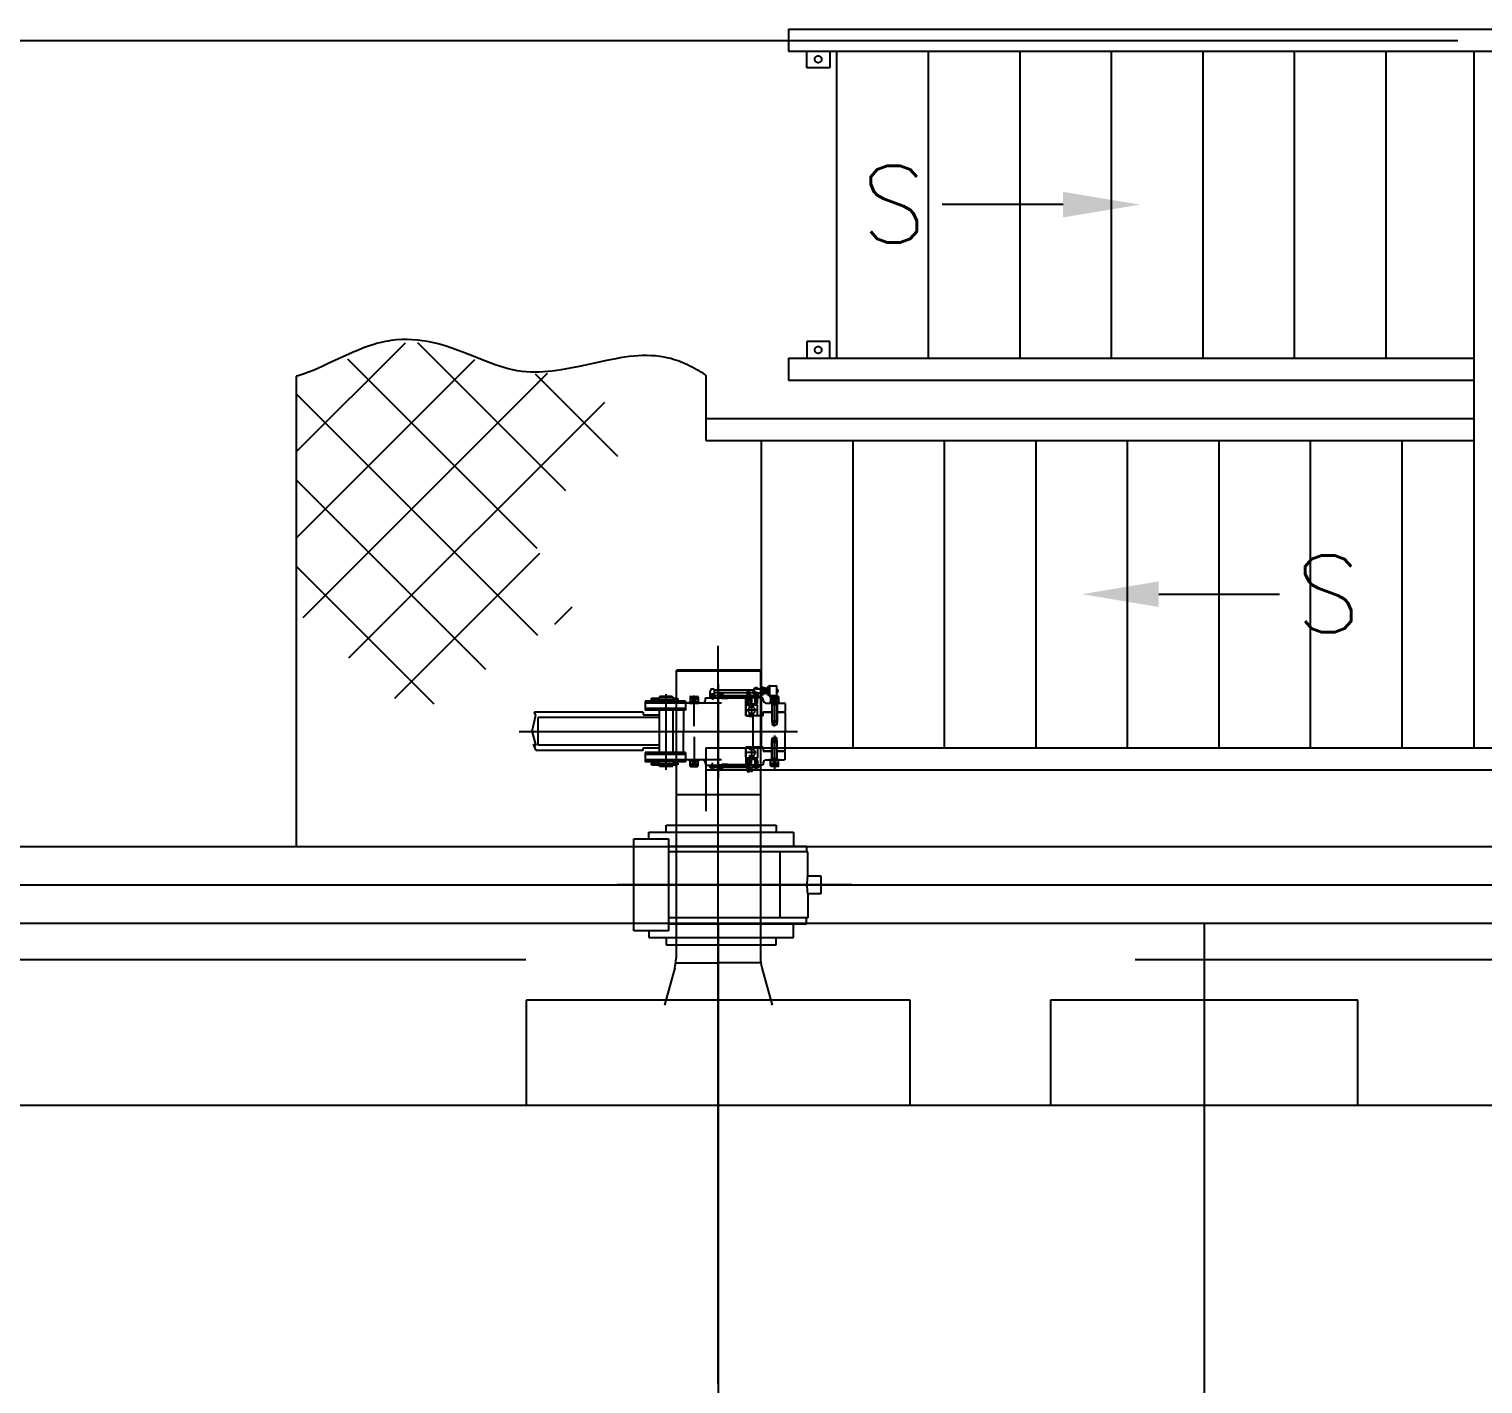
# Model space of a CAD drawing. Header units: millimetres. Extents: x 0 to 42050, y 0 to 29700.
# Drawn here: x 31424.4 to 31803.1, y 21675 to 22027.9 of the extents above; entities that cross this region are included whole.
import ezdxf

# ---------------------------------------------------------------- set-up
doc = ezdxf.new("R2010")
doc.units = ezdxf.units.MM
doc.header["$LTSCALE"] = 50
for name, pattern in [('CENTER2', [28.575, 19.05, -3.175, 3.175, -3.175]), ('HIDDEN2', [4.7625, 3.175, -1.5875]), ('PHANTOM2', [31.75, 15.875, -3.175, 3.175, -3.175, 3.175, -3.175])]:
    doc.linetypes.add(name, pattern=pattern)
for name, color, linetype in [('COTA', 7, 'Continuous'), ('EXISTENTE', 8, 'PHANTOM2'), ('SOLDAS', 8, 'Continuous'), ('TC1', 8, 'CENTER2'), ('TDM', 2, 'Continuous'), ('TR', 7, 'Continuous')]:
    doc.layers.add(name, color=color, linetype=linetype)
doc.layers.add('HIDDEN', color=8, linetype='HIDDEN2', transparency=0.4)
doc.styles.add('ROMANS', font='romans.shx')

# ---------------------------------------------------------------- blocks, each defined once
blk = doc.blocks.new('CX')
at = {"layer": 'SOLDAS'}
for p, q in [((842, 4929.2), (842, 4964.2)), ((842, 4964.2), (887, 4964.2)), ((887, 4964.2), (887, 4929.2)), ((763.5, 4566.2), (763.5, 4926.2)), ((763.5, 4926.2), (778.5, 4926.2)), ((842, 4929.2), (778.5, 4929.2)), ((778.5, 4929.2), (778.5, 4566.2)), ((887, 4929.2), (950.5, 4929.2)), ((950.5, 4929.2), (950.5, 4566.2)), ((965.5, 4926.2), (950.5, 4926.2)), ((965.5, 4566.2), (965.5, 4926.2)), ((727.5, 4515.2), (727.5, 4892.2)), ((727.5, 4892.2), (763.5, 4892.2)), ((1001.5, 4892.2), (965.5, 4892.2)), ((1001.5, 4515.2), (1001.5, 4892.2)), ((708.5, 4560.2), (708.5, 4847.2)), ((708.5, 4847.2), (727.5, 4847.2)), ((778.5, 4857.2), (950.5, 4857.2)), ((1020.5, 4847.2), (1001.5, 4847.2)), ((1020.5, 4560.2), (1020.5, 4847.2)), ((727.5, 4560.2), (708.5, 4560.2)), ((984.5, 4566.2), (744.5, 4566.2)), ((744.5, 4566.2), (744.5, 4476.2)), ((984.5, 4476.2), (984.5, 4566.2)), ((1001.5, 4560.2), (1020.5, 4560.2)), ((744.5, 4515.2), (727.5, 4515.2)), ((984.5, 4515.2), (1001.5, 4515.2)), ((744.5, 4476.2), (984.5, 4476.2))]:
    blk.add_line(p, q, dxfattribs=at)
blk.add_arc((864.5, 5115.8), 188, 263.1263, 276.8737, dxfattribs=at)
blk = doc.blocks.new('A$C8ff1fb60')
at = {"layer": 'HIDDEN'}
h = blk.add_hatch(dxfattribs=at)
h.set_pattern_fill('ANSI37', color=256, scale=5, style=0)
h.set_pattern_definition([(45, (-27307.855, -30642.82), (-11.22532, 11.22532), []), (135, (-27307.855, -30642.82), (-11.22532, -11.22532), [])])
h.paths.add_polyline_path([(-5255.23, 1924.78), (-5224.26, 1897.51), (-5182.66, 1924.86), (-5196.88, 1948.53), (-5167.39, 1967.99), (-5181.05, 1988.72), (-5191.67, 1986.48), (-5201.1, 1987.68), (-5213.96, 1992.31), (-5224.87, 1995.16), (-5235.43, 1993.12), (-5255.2, 1984.98)])
at = {"layer": 'SOLDAS'}
for points in [[(-5133.62, 1898.58), (-5131.34, 1898.58), (-5131.34, 1898.62), (-5133.62, 1898.62)], [(-5128.02, 1898.62), (-5129.94, 1898.62), (-5129.94, 1898.58), (-5128.02, 1898.58)], [(-5133.62, 1888.45), (-5131.34, 1888.45), (-5131.34, 1888.42), (-5133.62, 1888.42)], [(-5128.02, 1888.42), (-5129.94, 1888.42), (-5129.94, 1888.45), (-5128.02, 1888.45)]]:
    blk.add_hatch(color=256, dxfattribs=at).paths.add_polyline_path(points)
blk.add_line((-5545.15, 1853.54), (-4782.03, 1853.54))
at = {"layer": 'EXISTENTE'}
for p, q in [((-5126.98, 2076.5), (-4868.49, 2076.5)), ((-5126.98, 2076.5), (-5126.98, 2070.76)), ((-5746.46, 2073.54), (-4596.42, 2073.54)), ((-5126.98, 2070.76), (-4874.23, 2070.76)), ((-5114.47, 2070.76), (-5114.47, 1990.76)), ((-5090.64, 2070.76), (-5090.64, 1990.76)), ((-5066.8, 2070.76), (-5066.8, 1990.76)), ((-5042.97, 2070.76), (-5042.97, 1990.76)), ((-5019.13, 2070.76), (-5019.13, 1990.76)), ((-4995.3, 2070.76), (-4995.3, 1990.76)), ((-4971.46, 2070.76), (-4971.46, 1990.76)), ((-4948.49, 2070.76), (-4948.49, 1889.28)), ((-5055.48, 2030.76), (-5086.96, 2030.76)), ((-5126.98, 1990.76), (-4948.49, 1990.76)), ((-5126.98, 1990.76), (-5126.98, 1985.02)), ((-5255.23, 1986.03), (-5255.23, 1863.54)), ((-5148.53, 1986.37), (-5148.53, 1969.28)), ((-5126.98, 1985.02), (-4948.49, 1985.02)), ((-5148.53, 1975.02), (-4948.49, 1975.02)), ((-5148.53, 1969.28), (-4948.49, 1969.28)), ((-5134.04, 1889.28), (-5134.04, 1969.28)), ((-5110.2, 1889.28), (-5110.2, 1969.28)), ((-5086.37, 1889.28), (-5086.37, 1969.28)), ((-5062.53, 1889.28), (-5062.53, 1969.28)), ((-5038.7, 1889.28), (-5038.7, 1969.28)), ((-5014.86, 1889.28), (-5014.86, 1969.28)), ((-4991.03, 1889.28), (-4991.03, 1969.28)), ((-4967.19, 1889.28), (-4967.19, 1969.28)), ((-5030.6, 1929.28), (-4999.12, 1929.28)), ((-5156.3, 1909.31), (-5156.1, 1909.51)), ((-5156.3, 1909.31), (-5156.3, 1834.54)), ((-5156.3, 1909.31), (-5134.3, 1909.31)), ((-5134.5, 1909.51), (-5156.1, 1909.51)), ((-5134.3, 1909.31), (-5134.5, 1909.51)), ((-5134.3, 1909.31), (-5134.3, 1834.54)), ((-5148.53, 1889.28), (-4874.23, 1889.28)), ((-5148.53, 1889.28), (-5148.53, 1872.78)), ((-5148.53, 1883.54), (-4868.49, 1883.54)), ((-5134.3, 1877.01), (-5156.3, 1877.01)), ((-5545.15, 1863.54), (-4782.03, 1863.54)), ((-5545.15, 1843.54), (-4782.03, 1843.54)), ((1154.54, 1834.04), (-8528.49, 1834.04)), ((-5156.39, 1833.2), (-5145.3, 1833.2)), ((-5134.21, 1833.2), (-5145.3, 1833.2)), ((-5156.65, 1831.9), (-5159.3, 1822.2)), ((-5133.95, 1831.9), (-5131.3, 1822.2))]:
    blk.add_line(p, q, dxfattribs=at)
for points in [[(-5122.28, 2070.76), (-5116.28, 2070.76), (-5116.28, 2066.41), (-5122.28, 2066.41)], [(-5122.28, 1990.76), (-5116.28, 1990.76), (-5116.28, 1995.1), (-5122.28, 1995.1)]]:
    blk.add_lwpolyline(points, close=True, dxfattribs=at)
for points in [[(-5095.3, 1796.04), (-5095.3, 1823.54), (-5195.3, 1823.54), (-5195.3, 1796.04)], [(-4978.76, 1796.04), (-4978.76, 1823.54), (-5058.76, 1823.54), (-5058.76, 1796.04)]]:
    blk.add_lwpolyline(points, dxfattribs=at)
for centre in [(-5119.28, 2068.62), (-5119.28, 1992.9)]:
    blk.add_circle(centre, 0.9, dxfattribs=at)
for centre, start, end in [((-5166.3, 1834.54), 344.7449, 0), ((-5124.3, 1834.54), 180, 195.2551)]:
    blk.add_arc(centre, 10, start, end, dxfattribs=at)
for points in [[(-5055.48, 2034.09), (-5055.48, 2027.42), (-5035.48, 2030.76)], [(-5030.6, 1932.61), (-5030.6, 1925.94), (-5050.6, 1929.28)]]:
    blk.add_solid(points, dxfattribs=at)
at = {"layer": 'SOLDAS'}
for p, q in [((-5135.42, 1904.66), (-5134.63, 1904.66)), ((-5134.63, 1904.66), (-5134.25, 1904.66)), ((-5134.25, 1903.4), (-5134.25, 1904.81)), ((-5134.25, 1904.66), (-5134.25, 1903.55)), ((-5134.16, 1905.05), (-5133.56, 1905.05)), ((-5133.47, 1903.43), (-5133.47, 1904.81)), ((-5133.45, 1904.76), (-5133.47, 1904.48)), ((-5133.38, 1904.76), (-5133.46, 1903.45)), ((-5133.45, 1904.73), (-5133.38, 1904.73)), ((-5133.33, 1904.76), (-5133.41, 1903.45)), ((-5133.36, 1904.78), (-5133.36, 1904.78)), ((-5133.26, 1904.76), (-5133.34, 1903.45)), ((-5133.34, 1904.73), (-5133.26, 1904.73)), ((-5133.22, 1904.76), (-5133.29, 1903.45)), ((-5133.24, 1904.78), (-5133.24, 1904.78)), ((-5133.14, 1904.76), (-5133.22, 1903.45)), ((-5133.22, 1904.73), (-5133.14, 1904.73)), ((-5133.1, 1904.76), (-5133.17, 1903.45)), ((-5133.12, 1904.78), (-5133.12, 1904.78)), ((-5133.1, 1904.73), (-5132.68, 1904.73)), ((-5132.68, 1903.25), (-5132.68, 1904.95)), ((-5132.68, 1904.95), (-5132.37, 1904.95)), ((-5132.37, 1903), (-5132.37, 1905.2)), ((-5132.37, 1905.2), (-5132.05, 1905.2)), ((-5132.05, 1902.69), (-5132.05, 1905.52)), ((-5132.05, 1905.52), (-5131.9, 1905.52)), ((-5131.9, 1902.69), (-5131.9, 1905.52)), ((-5131.83, 1905.36), (-5130.17, 1905.36)), ((-5130.01, 1903), (-5130.01, 1905.2)), ((-5153.83, 1901.42), (-5164.36, 1901.42)), ((-5164.36, 1901.42), (-5164.36, 1900.92)), ((-5144.49, 1900.92), (-5164.36, 1900.92)), ((-5164.36, 1900.92), (-5164.36, 1899.02)), ((-5162.67, 1902.21), (-5160.66, 1902.21)), ((-5162.67, 1902.21), (-5162.67, 1901.62)), ((-5162.67, 1901.62), (-5160.66, 1901.62)), ((-5160.51, 1902.62), (-5160.66, 1902.47)), ((-5157.17, 1902.47), (-5160.66, 1902.47)), ((-5160.66, 1902.47), (-5160.66, 1901.42)), ((-5157.32, 1902.62), (-5160.51, 1902.62)), ((-5157.32, 1902.62), (-5157.17, 1902.47)), ((-5157.17, 1902.47), (-5157.17, 1901.42)), ((-5157.17, 1902.21), (-5156.21, 1902.21)), ((-5157.17, 1901.62), (-5156.21, 1901.62)), ((-5157.03, 1902.21), (-5157.03, 1901.62)), ((-5152.98, 1900.92), (-5154.37, 1900.92)), ((-5153.83, 1901.42), (-5153.83, 1899.02)), ((-5152.81, 1900.92), (-5152.81, 1901.22)), ((-5152.81, 1901.22), (-5151.49, 1901.22)), ((-5152.81, 1900.92), (-5151.66, 1900.92)), ((-5152.65, 1902.48), (-5152.65, 1901.22)), ((-5152.51, 1902.62), (-5150.69, 1902.62)), ((-5152.3, 1902.62), (-5152.3, 1901.92)), ((-5152.3, 1901.92), (-5151.6, 1901.52)), ((-5151.95, 1902.62), (-5151.95, 1901.92)), ((-5151.66, 1900.92), (-5151.49, 1901.22)), ((-5150.91, 1901.92), (-5151.6, 1901.52)), ((-5151.54, 1900.92), (-5151.37, 1901.22)), ((-5151.54, 1900.92), (-5150.4, 1900.92)), ((-5151.37, 1901.22), (-5150.4, 1901.22)), ((-5151.26, 1902.62), (-5151.26, 1901.92)), ((-5150.91, 1902.62), (-5150.91, 1901.92)), ((-5150.55, 1902.48), (-5150.55, 1901.22)), ((-5150.4, 1901.22), (-5150.4, 1900.92)), ((-5148.62, 1902.27), (-5144.49, 1902.27)), ((-5148.62, 1901.72), (-5148.62, 1902.27)), ((-5147.46, 1902.89), (-5147.38, 1902.94)), ((-5147.46, 1902.89), (-5147.46, 1902.47)), ((-5146.18, 1902.47), (-5147.46, 1902.47)), ((-5147.39, 1903.08), (-5147.39, 1903.21)), ((-5147.38, 1903.25), (-5147.38, 1904.01)), ((-5147.28, 1903.25), (-5147.38, 1903.25)), ((-5147.38, 1902.94), (-5146.27, 1902.94)), ((-5147.33, 1902.34), (-5146.32, 1902.34)), ((-5147.33, 1902.34), (-5147.33, 1902.27)), ((-5147.28, 1903.25), (-5147.17, 1903.25)), ((-5146.37, 1903.04), (-5147.28, 1903.04)), ((-5147.28, 1902.34), (-5147.28, 1902.47)), ((-5147.19, 1902.94), (-5147.19, 1903.04)), ((-5146.27, 1903.25), (-5147.17, 1903.25)), ((-5147.17, 1903.21), (-5147.17, 1903.08)), ((-5147.14, 1902.94), (-5147.14, 1903.04)), ((-5147.14, 1902.89), (-5147.14, 1902.47)), ((-5146.51, 1902.94), (-5146.51, 1903.04)), ((-5146.5, 1902.89), (-5146.5, 1902.47)), ((-5146.48, 1903.21), (-5146.48, 1903.08)), ((-5146.46, 1902.94), (-5146.46, 1903.04)), ((-5146.41, 1904.39), (-5136.16, 1904.39)), ((-5146.37, 1903.25), (-5146.27, 1903.25)), ((-5146.37, 1902.34), (-5146.37, 1902.47)), ((-5146.32, 1902.34), (-5146.32, 1902.27)), ((-5146.27, 1903.25), (-5146.27, 1904.01)), ((-5146.27, 1903.65), (-5137.77, 1903.65)), ((-5146.18, 1902.89), (-5146.27, 1902.94)), ((-5146.26, 1903.08), (-5146.26, 1903.21)), ((-5146.18, 1902.89), (-5146.18, 1902.47)), ((-5146.12, 1902.87), (-5137.74, 1902.87)), ((-5146.12, 1902.27), (-5146.12, 1902.87)), ((-5145.4, 1903.31), (-5145.4, 1902.96)), ((-5144.43, 1902.96), (-5145.4, 1902.96)), ((-5145.4, 1902.96), (-5145.29, 1902.96)), ((-5145.31, 1903.36), (-5144.32, 1903.36)), ((-5145.29, 1902.96), (-5144.32, 1902.96)), ((-5145.26, 1902.96), (-5145.23, 1902.91)), ((-5145.23, 1902.9), (-5144.38, 1902.9)), ((-5145.17, 1903.31), (-5145.17, 1902.96)), ((-5145.05, 1903.51), (-5145.05, 1903.36)), ((-5145.05, 1903.51), (-5144.55, 1903.51)), ((-5144.55, 1903.51), (-5144.55, 1903.36)), ((-5138.92, 1902.77), (-5144.49, 1902.77)), ((-5138.92, 1902.37), (-5144.49, 1902.37)), ((-5138.72, 1902.27), (-5144.49, 1902.27)), ((-5138.17, 1902.22), (-5144.49, 1902.22)), ((-5142.84, 1902.12), (-5144.49, 1902.12)), ((-5144.43, 1903.31), (-5144.43, 1902.96)), ((-5144.35, 1902.96), (-5144.37, 1902.91)), ((-5144.2, 1902.96), (-5144.35, 1902.96)), ((-5144.32, 1902.96), (-5144.2, 1902.96)), ((-5144.2, 1903.31), (-5144.2, 1902.96)), ((-5142.74, 1902.22), (-5142.84, 1902.12)), ((-5138.92, 1902.77), (-5138.82, 1902.87)), ((-5138.92, 1902.37), (-5138.92, 1902.77)), ((-5138.82, 1902.27), (-5138.92, 1902.37)), ((-5138.72, 1902.22), (-5138.72, 1902.67)), ((-5138.72, 1902.67), (-5138.22, 1902.67)), ((-5138.22, 1902.67), (-5138.22, 1902.22)), ((-5137.12, 1902.27), (-5138.22, 1902.27)), ((-5138.17, 1902.22), (-5138.12, 1902.17)), ((-5138.12, 1897.62), (-5138.12, 1902.17)), ((-5137.67, 1902.02), (-5138.12, 1902.02)), ((-5137.75, 1901.64), (-5138.12, 1901.27)), ((-5138.12, 1901.27), (-5137.94, 1900.97)), ((-5137.94, 1900.97), (-5138.12, 1900.97)), ((-5137.92, 1900.97), (-5137.95, 1901)), ((-5137.94, 1900.97), (-5137.67, 1900.97)), ((-5137.85, 1903.19), (-5137.85, 1902.96)), ((-5137.67, 1903.89), (-5137.76, 1903.73)), ((-5137.12, 1903.73), (-5137.76, 1903.73)), ((-5137.75, 1903.22), (-5137.14, 1903.22)), ((-5137.75, 1902.92), (-5137.74, 1902.92)), ((-5137.67, 1902.02), (-5137.75, 1901.64)), ((-5137.74, 1902.92), (-5137.74, 1902.27)), ((-5137.74, 1902.92), (-5137.74, 1902.43)), ((-5137.68, 1902.86), (-5137.74, 1902.92)), ((-5137.74, 1902.92), (-5137.14, 1902.92)), ((-5137.68, 1902.37), (-5137.74, 1902.43)), ((-5137.74, 1902.43), (-5137.14, 1902.43)), ((-5137.18, 1903.48), (-5137.71, 1903.48)), ((-5137.68, 1902.86), (-5137.68, 1902.37)), ((-5137.68, 1902.86), (-5137.2, 1902.86)), ((-5137.68, 1902.37), (-5137.59, 1902.37)), ((-5137.68, 1902.37), (-5137.68, 1902.27)), ((-5137.21, 1903.89), (-5137.67, 1903.89)), ((-5137.67, 1902.02), (-5136.72, 1902.02)), ((-5137.57, 1901.64), (-5137.67, 1901.42)), ((-5137.67, 1901.12), (-5137.67, 1900.97)), ((-5137.65, 1903.19), (-5137.65, 1902.96)), ((-5137.59, 1902.37), (-5137.59, 1902.3)), ((-5137.29, 1902.37), (-5137.59, 1902.37)), ((-5137.29, 1902.32), (-5137.59, 1902.32)), ((-5137.29, 1902.3), (-5137.59, 1902.3)), ((-5137.1, 1901.64), (-5137.57, 1901.64)), ((-5137.44, 1902.3), (-5137.44, 1902.32)), ((-5137.36, 1902.92), (-5137.14, 1902.92)), ((-5137.29, 1902.37), (-5137.2, 1902.37)), ((-5137.29, 1902.37), (-5137.29, 1902.3)), ((-5137.24, 1903.19), (-5137.24, 1902.96)), ((-5137.21, 1903.89), (-5137.12, 1903.73)), ((-5137.2, 1902.86), (-5137.14, 1902.92)), ((-5137.2, 1902.86), (-5137.2, 1902.37)), ((-5137.14, 1902.43), (-5137.2, 1902.37)), ((-5137.2, 1902.37), (-5137.2, 1902.27)), ((-5137.14, 1902.92), (-5137.14, 1902.27)), ((-5137.14, 1902.92), (-5137.14, 1902.43)), ((-5137.14, 1902.92), (-5137.14, 1902.92)), ((-5137.14, 1902.87), (-5136.12, 1902.87)), ((-5137.12, 1903.65), (-5136.21, 1903.65)), ((-5133.77, 1902.27), (-5137.12, 1902.27)), ((-5137.04, 1903.19), (-5137.04, 1902.96)), ((-5137, 1901.54), (-5137, 1900.82)), ((-5136.62, 1902.27), (-5136.62, 1900.82)), ((-5136.62, 1901.92), (-5136.62, 1900.92)), ((-5136.62, 1901.92), (-5136.62, 1900.92)), ((-5136.62, 1901.92), (-5136.62, 1900.92)), ((-5136.21, 1904.1), (-5136.21, 1903.31)), ((-5136.21, 1903.31), (-5134.63, 1903.31)), ((-5136.12, 1902.27), (-5136.12, 1902.87)), ((-5136.06, 1902.89), (-5135.98, 1902.94)), ((-5136.06, 1902.89), (-5136.06, 1902.47)), ((-5136.06, 1902.47), (-5134.78, 1902.47)), ((-5135.99, 1903.08), (-5135.99, 1903.21)), ((-5135.98, 1903.25), (-5135.98, 1903.31)), ((-5135.88, 1903.25), (-5135.98, 1903.25)), ((-5134.87, 1902.94), (-5135.98, 1902.94)), ((-5134.92, 1902.34), (-5135.93, 1902.34)), ((-5135.93, 1902.34), (-5135.93, 1902.27)), ((-5135.77, 1903.25), (-5135.88, 1903.25)), ((-5135.88, 1903.04), (-5134.97, 1903.04)), ((-5135.88, 1902.34), (-5135.88, 1902.47)), ((-5135.79, 1902.94), (-5135.79, 1903.04)), ((-5135.77, 1903.25), (-5135.08, 1903.25)), ((-5135.77, 1903.21), (-5135.77, 1903.08)), ((-5135.74, 1902.94), (-5135.74, 1903.04)), ((-5135.74, 1902.89), (-5135.74, 1902.47)), ((-5135.72, 1901.05), (-5135.72, 1902.27)), ((-5135.12, 1901.05), (-5135.72, 1901.05)), ((-5135.66, 1902.27), (-5135.66, 1900.82)), ((-5135.42, 1903.55), (-5134.25, 1903.55)), ((-5135.18, 1902.27), (-5135.18, 1900.82)), ((-5135.12, 1901.05), (-5135.12, 1902.27)), ((-5135.11, 1902.94), (-5135.11, 1903.04)), ((-5135.1, 1902.89), (-5135.1, 1902.47)), ((-5134.97, 1903.25), (-5135.08, 1903.25)), ((-5135.08, 1903.21), (-5135.08, 1903.08)), ((-5135.06, 1902.94), (-5135.06, 1903.04)), ((-5134.97, 1903.25), (-5134.87, 1903.25)), ((-5134.97, 1902.34), (-5134.97, 1902.47)), ((-5134.92, 1902.34), (-5134.92, 1902.27)), ((-5134.87, 1903.25), (-5134.87, 1903.31)), ((-5134.78, 1902.89), (-5134.87, 1902.94)), ((-5134.86, 1903.08), (-5134.86, 1903.21)), ((-5134.78, 1902.89), (-5134.78, 1902.47)), ((-5134.63, 1903.55), (-5134.63, 1903.31)), ((-5134.16, 1904.57), (-5133.56, 1904.57)), ((-5134.16, 1903.63), (-5133.56, 1903.63)), ((-5134.16, 1903.16), (-5133.56, 1903.16)), ((-5133.62, 1902.12), (-5133.77, 1902.27)), ((-5133.62, 1901.72), (-5133.62, 1902.12)), ((-5133.47, 1903.47), (-5133.45, 1903.47)), ((-5133.43, 1903.43), (-5133.43, 1903.43)), ((-5133.41, 1903.47), (-5133.34, 1903.47)), ((-5133.31, 1903.43), (-5133.31, 1903.43)), ((-5133.29, 1903.47), (-5133.22, 1903.47)), ((-5133.2, 1903.43), (-5133.19, 1903.43)), ((-5133.17, 1903.47), (-5132.68, 1903.47)), ((-5132.82, 1900.92), (-5128.02, 1900.92)), ((-5132.68, 1904.58), (-5132.37, 1904.58)), ((-5132.68, 1904.11), (-5132.37, 1904.11)), ((-5132.68, 1903.64), (-5132.37, 1903.64)), ((-5132.68, 1903.25), (-5132.37, 1903.25)), ((-5132.37, 1903), (-5132.05, 1903)), ((-5132.05, 1902.69), (-5131.9, 1902.69)), ((-5130.88, 1901.22), (-5131.85, 1901.22)), ((-5131.85, 1901.22), (-5131.85, 1900.92)), ((-5130.7, 1900.92), (-5131.85, 1900.92)), ((-5131.83, 1902.85), (-5130.17, 1902.85)), ((-5131.69, 1902.48), (-5131.69, 1901.22)), ((-5129.73, 1902.62), (-5131.55, 1902.62)), ((-5131.34, 1902.62), (-5131.34, 1901.92)), ((-5131.34, 1901.92), (-5130.64, 1901.52)), ((-5131.34, 1900.92), (-5131.34, 1900.64)), ((-5130.99, 1902.62), (-5130.99, 1901.92)), ((-5130.7, 1900.92), (-5130.88, 1901.22)), ((-5129.44, 1901.22), (-5130.76, 1901.22)), ((-5130.58, 1900.92), (-5130.76, 1901.22)), ((-5129.95, 1901.92), (-5130.64, 1901.52)), ((-5129.44, 1900.92), (-5130.58, 1900.92)), ((-5130.3, 1902.62), (-5130.3, 1901.92)), ((-5130.01, 1904.38), (-5129.95, 1904.38)), ((-5130.01, 1903.83), (-5129.95, 1903.83)), ((-5129.95, 1903.83), (-5129.95, 1904.38)), ((-5129.95, 1904.29), (-5129.82, 1904.29)), ((-5129.95, 1903.92), (-5129.82, 1903.92)), ((-5129.95, 1902.62), (-5129.95, 1901.92)), ((-5129.94, 1904.29), (-5129.76, 1904.46)), ((-5129.94, 1903.92), (-5129.76, 1903.74)), ((-5129.94, 1900.92), (-5129.94, 1900.64)), ((-5129.84, 1904.29), (-5129.71, 1904.41)), ((-5129.84, 1903.92), (-5129.71, 1903.79)), ((-5129.78, 1903.96), (-5129.78, 1904.25)), ((-5129.78, 1904.19), (-5129.74, 1904.19)), ((-5129.78, 1904.01), (-5129.74, 1904.01)), ((-5129.76, 1904.46), (-5129.71, 1904.41)), ((-5129.76, 1903.74), (-5129.71, 1903.79)), ((-5129.74, 1904.01), (-5129.74, 1904.19)), ((-5129.59, 1902.48), (-5129.59, 1901.22)), ((-5129.44, 1900.92), (-5129.44, 1901.22)), ((-5127.87, 1900.77), (-5128.02, 1900.92)), ((-5193.79, 1893.61), (-5192.81, 1897.8)), ((-5164.86, 1898.53), (-5193.22, 1898.53)), ((-5192.81, 1897.8), (-5193.22, 1898.53)), ((-5160.66, 1897.12), (-5192.2, 1897.12)), ((-5192.2, 1889.92), (-5192.2, 1897.12)), ((-5164.86, 1898.53), (-5164.86, 1897.81)), ((-5164.86, 1897.81), (-5160.66, 1897.81)), ((-5153.83, 1899.52), (-5164.36, 1899.52)), ((-5153.83, 1899.02), (-5164.36, 1899.02)), ((-5153.83, 1899.02), (-5164.36, 1899.02)), ((-5160.66, 1899.02), (-5160.66, 1888.02)), ((-5160.66, 1897.96), (-5160.66, 1889.08)), ((-5157.17, 1899.02), (-5157.17, 1888.02)), ((-5154.37, 1899.02), (-5154.37, 1893.52)), ((-5136.62, 1900.82), (-5138.12, 1900.82)), ((-5136.62, 1900.82), (-5138.12, 1900.82)), ((-5137, 1900.82), (-5138.12, 1900.82)), ((-5138.12, 1900.52), (-5135.82, 1900.52)), ((-5137.92, 1900.42), (-5138.12, 1900.42)), ((-5138.12, 1900.22), (-5138.12, 1897.82)), ((-5133.62, 1897.62), (-5138.12, 1897.62)), ((-5137.92, 1897.62), (-5138.12, 1897.62)), ((-5137.92, 1900.42), (-5137.15, 1900.42)), ((-5137.92, 1897.62), (-5137.15, 1897.62)), ((-5137.32, 1897.62), (-5137.32, 1897.52)), ((-5137.32, 1897.52), (-5136.22, 1897.52)), ((-5137.19, 1899.72), (-5137.15, 1899.76)), ((-5136.1, 1900.42), (-5137.15, 1900.42)), ((-5137.15, 1899.75), (-5137.15, 1900.42)), ((-5137.15, 1897.62), (-5137.15, 1898.29)), ((-5136.92, 1900.52), (-5136.92, 1900.82)), ((-5136.92, 1900.72), (-5135.62, 1900.72)), ((-5136.92, 1900.52), (-5135.82, 1900.52)), ((-5136.22, 1893.52), (-5136.22, 1897.52)), ((-5136.1, 1899.75), (-5136.1, 1900.42)), ((-5136.1, 1900.42), (-5135.32, 1900.42)), ((-5136.1, 1897.62), (-5136.1, 1898.29)), ((-5135.82, 1900.52), (-5135.82, 1900.42)), ((-5135.82, 1900.52), (-5135.82, 1900.42)), ((-5135.82, 1900.42), (-5135.12, 1900.42)), ((-5135.82, 1900.42), (-5135.12, 1900.42)), ((-5135.66, 1900.82), (-5135.62, 1900.8)), ((-5135.18, 1900.82), (-5135.66, 1900.82)), ((-5135.62, 1900.72), (-5135.62, 1900.8)), ((-5135.22, 1900.8), (-5135.18, 1900.82)), ((-5135.22, 1900.42), (-5135.22, 1900.8)), ((-5135.12, 1900.22), (-5135.12, 1900.42)), ((-5135.12, 1897.62), (-5135.12, 1900.22)), ((-5134.12, 1897.62), (-5134.12, 1893.44)), ((-5133.62, 1897.77), (-5133.77, 1897.62)), ((-5133.62, 1897.77), (-5133.77, 1897.62)), ((-5133.62, 1898.62), (-5131.34, 1898.62)), ((-5133.62, 1897.62), (-5133.62, 1898.62)), ((-5133.62, 1898.58), (-5131.34, 1898.58)), ((-5133.47, 1898.58), (-5133.62, 1898.43)), ((-5131.25, 1900.54), (-5131.34, 1900.64)), ((-5131.34, 1900.64), (-5131.34, 1900.54)), ((-5131.34, 1900.54), (-5131.34, 1895.91)), ((-5131.34, 1900.54), (-5129.94, 1900.54)), ((-5131.25, 1896.22), (-5131.25, 1900.54)), ((-5130.03, 1900.54), (-5129.94, 1900.64)), ((-5130.03, 1896.22), (-5130.03, 1900.54)), ((-5129.94, 1900.64), (-5129.94, 1900.54)), ((-5129.94, 1900.54), (-5129.94, 1895.91)), ((-5129.94, 1898.62), (-5128.02, 1898.62)), ((-5129.94, 1898.58), (-5128.02, 1898.58)), ((-5127.87, 1898.77), (-5128.02, 1898.62)), ((-5128.02, 1898.62), (-5128.02, 1898.58)), ((-5127.87, 1898.43), (-5128.02, 1898.58)), ((-5127.87, 1900.77), (-5127.87, 1898.77)), ((-5127.87, 1898.43), (-5127.87, 1893.52)), ((-5192.74, 1889.85), (-5193.79, 1893.61)), ((-5154.37, 1888.02), (-5154.37, 1893.52)), ((-5136.22, 1889.42), (-5136.22, 1893.52)), ((-5134.12, 1889.42), (-5134.12, 1893.6)), ((-5131.34, 1896.31), (-5129.94, 1896.31)), ((-5131.34, 1896.31), (-5131.25, 1896.22)), ((-5129.94, 1895.91), (-5131.34, 1895.91)), ((-5131.25, 1896.22), (-5131.25, 1895.3)), ((-5131.25, 1896.22), (-5130.03, 1896.22)), ((-5131.25, 1895.3), (-5130.03, 1895.3)), ((-5131.25, 1895.3), (-5130.64, 1894.99)), ((-5130.03, 1895.3), (-5130.64, 1894.99)), ((-5129.94, 1896.31), (-5130.03, 1896.22)), ((-5130.03, 1896.22), (-5130.03, 1895.3)), ((-5127.87, 1888.6), (-5127.87, 1893.52)), ((-5192.74, 1888.51), (-5193.43, 1890.23)), ((-5193.43, 1890.23), (-5192.74, 1889.85)), ((-5160.66, 1889.92), (-5192.2, 1889.92)), ((-5137.32, 1889.52), (-5136.22, 1889.52)), ((-5137.32, 1889.42), (-5137.32, 1889.52)), ((-5131.34, 1886.49), (-5131.34, 1891.13)), ((-5129.94, 1891.13), (-5131.34, 1891.13)), ((-5131.34, 1890.73), (-5131.25, 1890.82)), ((-5131.34, 1890.73), (-5129.94, 1890.73)), ((-5131.25, 1891.74), (-5130.66, 1892.04)), ((-5131.25, 1890.82), (-5131.25, 1891.74)), ((-5131.25, 1891.74), (-5130.66, 1891.74)), ((-5131.25, 1890.82), (-5131.25, 1886.49)), ((-5131.25, 1890.82), (-5130.03, 1890.82)), ((-5130.03, 1891.74), (-5130.62, 1892.04)), ((-5130.03, 1891.74), (-5130.62, 1891.74)), ((-5130.03, 1890.82), (-5130.03, 1891.74)), ((-5130.03, 1890.82), (-5130.03, 1886.49)), ((-5129.94, 1890.73), (-5130.03, 1890.82)), ((-5129.94, 1886.49), (-5129.94, 1891.13)), ((-5164.86, 1888.51), (-5192.74, 1888.51)), ((-5164.86, 1888.51), (-5164.86, 1889.23)), ((-5164.86, 1889.23), (-5160.66, 1889.23)), ((-5153.83, 1888.02), (-5164.36, 1888.02)), ((-5164.36, 1888.02), (-5164.36, 1885.62)), ((-5153.83, 1887.52), (-5164.36, 1887.52)), ((-5144.49, 1886.12), (-5164.36, 1886.12)), ((-5153.15, 1886.12), (-5154.37, 1886.12)), ((-5153.83, 1888.02), (-5153.83, 1885.62)), ((-5152.81, 1886.12), (-5151.49, 1886.12)), ((-5152.81, 1885.82), (-5152.81, 1886.12)), ((-5152.81, 1885.82), (-5151.66, 1885.82)), ((-5152.65, 1884.56), (-5152.65, 1885.82)), ((-5151.66, 1885.82), (-5151.49, 1886.12)), ((-5151.54, 1885.82), (-5151.37, 1886.12)), ((-5151.54, 1885.82), (-5150.4, 1885.82)), ((-5151.37, 1886.12), (-5150.4, 1886.12)), ((-5150.55, 1884.56), (-5150.55, 1885.82)), ((-5150.4, 1886.12), (-5150.4, 1885.82)), ((-5138.12, 1889.42), (-5138.12, 1884.87)), ((-5133.62, 1889.42), (-5138.12, 1889.42)), ((-5137.92, 1889.42), (-5138.12, 1889.42)), ((-5138.12, 1886.82), (-5138.12, 1889.22)), ((-5137.92, 1886.62), (-5138.12, 1886.62)), ((-5138.12, 1886.52), (-5135.82, 1886.52)), ((-5136.62, 1886.22), (-5138.12, 1886.22)), ((-5136.62, 1886.22), (-5138.12, 1886.22)), ((-5137.22, 1886.22), (-5138.12, 1886.22)), ((-5137.22, 1886.22), (-5138.12, 1886.22)), ((-5137, 1886.22), (-5138.12, 1886.22)), ((-5138.12, 1885.77), (-5137.94, 1886.07)), ((-5137.94, 1886.07), (-5138.12, 1886.07)), ((-5137.75, 1885.39), (-5138.12, 1885.77)), ((-5137.92, 1886.07), (-5137.95, 1886.04)), ((-5137.94, 1886.07), (-5137.67, 1886.07)), ((-5137.92, 1889.42), (-5137.15, 1889.42)), ((-5137.92, 1886.62), (-5137.15, 1886.62)), ((-5137.67, 1885.92), (-5137.67, 1886.07)), ((-5137.19, 1887.32), (-5137.15, 1887.28)), ((-5137.15, 1889.42), (-5137.15, 1888.75)), ((-5137.15, 1887.29), (-5137.15, 1886.62)), ((-5136.1, 1886.62), (-5137.15, 1886.62)), ((-5136.72, 1886.22), (-5137, 1886.22)), ((-5136.98, 1886.22), (-5137, 1886.2)), ((-5137, 1885.49), (-5137, 1886.22)), ((-5136.92, 1886.52), (-5136.92, 1886.22)), ((-5136.92, 1886.32), (-5135.62, 1886.32)), ((-5136.62, 1884.77), (-5136.62, 1886.22)), ((-5136.62, 1885.12), (-5136.62, 1886.12)), ((-5136.62, 1885.12), (-5136.62, 1886.12)), ((-5136.62, 1885.12), (-5136.62, 1886.12)), ((-5136.1, 1889.42), (-5136.1, 1888.75)), ((-5136.1, 1887.29), (-5136.1, 1886.62)), ((-5136.1, 1886.62), (-5135.32, 1886.62)), ((-5135.82, 1886.62), (-5135.12, 1886.62)), ((-5135.82, 1886.52), (-5135.82, 1886.62)), ((-5135.72, 1885.98), (-5135.72, 1884.77)), ((-5135.12, 1885.98), (-5135.72, 1885.98)), ((-5135.66, 1886.22), (-5135.62, 1886.23)), ((-5135.66, 1884.77), (-5135.66, 1886.22)), ((-5135.18, 1886.22), (-5135.66, 1886.22)), ((-5135.62, 1886.32), (-5135.62, 1886.23)), ((-5135.22, 1886.62), (-5135.22, 1886.23)), ((-5135.22, 1886.23), (-5135.18, 1886.22)), ((-5135.18, 1884.77), (-5135.18, 1886.22)), ((-5135.12, 1889.42), (-5135.12, 1886.82)), ((-5135.12, 1886.82), (-5135.12, 1886.62)), ((-5135.12, 1885.98), (-5135.12, 1884.77)), ((-5133.62, 1889.27), (-5133.77, 1889.42)), ((-5133.62, 1889.27), (-5133.77, 1889.42)), ((-5133.62, 1889.42), (-5133.62, 1888.42)), ((-5133.47, 1888.45), (-5133.62, 1888.6)), ((-5133.62, 1888.45), (-5131.34, 1888.45)), ((-5133.62, 1888.42), (-5131.34, 1888.42)), ((-5132.82, 1886.12), (-5130.94, 1886.12)), ((-5130.88, 1886.12), (-5131.85, 1886.12)), ((-5131.85, 1886.12), (-5131.85, 1885.82)), ((-5130.7, 1885.82), (-5131.85, 1885.82)), ((-5131.34, 1886.12), (-5131.69, 1886.12)), ((-5131.69, 1884.56), (-5131.69, 1885.82)), ((-5131.34, 1886.49), (-5129.94, 1886.49)), ((-5131.34, 1886.4), (-5131.34, 1886.49)), ((-5131.25, 1886.49), (-5131.34, 1886.4)), ((-5131.34, 1886.12), (-5131.34, 1886.4)), ((-5129.94, 1886.12), (-5131.34, 1886.12)), ((-5130.7, 1885.82), (-5130.88, 1886.12)), ((-5129.44, 1886.12), (-5130.76, 1886.12)), ((-5130.58, 1885.82), (-5130.76, 1886.12)), ((-5129.44, 1885.82), (-5130.58, 1885.82)), ((-5130.03, 1886.49), (-5129.94, 1886.4)), ((-5129.94, 1888.45), (-5128.02, 1888.45)), ((-5129.94, 1888.42), (-5128.02, 1888.42)), ((-5129.94, 1886.4), (-5129.94, 1886.49)), ((-5129.94, 1886.12), (-5129.94, 1886.4)), ((-5129.59, 1886.12), (-5129.94, 1886.12)), ((-5129.59, 1886.12), (-5128.02, 1886.12)), ((-5129.59, 1884.56), (-5129.59, 1885.82)), ((-5129.44, 1885.82), (-5129.44, 1886.12)), ((-5127.87, 1888.6), (-5128.02, 1888.45)), ((-5128.02, 1888.42), (-5128.02, 1888.45)), ((-5127.87, 1888.27), (-5128.02, 1888.42)), ((-5127.87, 1886.27), (-5128.02, 1886.12)), ((-5127.87, 1886.27), (-5127.87, 1888.27)), ((-5127.87, 1886.27), (-5127.87, 1888.27)), ((-5153.83, 1885.62), (-5164.36, 1885.62)), ((-5162.67, 1885.41), (-5160.66, 1885.41)), ((-5162.67, 1885.41), (-5162.67, 1884.82)), ((-5162.67, 1884.82), (-5160.66, 1884.82)), ((-5160.66, 1885.62), (-5160.66, 1884.57)), ((-5157.17, 1884.57), (-5160.66, 1884.57)), ((-5160.51, 1884.42), (-5160.66, 1884.57)), ((-5157.32, 1884.42), (-5160.51, 1884.42)), ((-5157.32, 1884.42), (-5157.17, 1884.57)), ((-5157.17, 1885.67), (-5157.17, 1884.62)), ((-5157.17, 1885.62), (-5157.17, 1884.57)), ((-5157.17, 1885.41), (-5156.21, 1885.41)), ((-5157.17, 1884.82), (-5156.21, 1884.82)), ((-5157.03, 1885.41), (-5157.03, 1884.82)), ((-5152.51, 1884.42), (-5150.69, 1884.42)), ((-5152.3, 1885.12), (-5151.6, 1885.52)), ((-5152.3, 1884.42), (-5152.3, 1885.12)), ((-5151.95, 1884.42), (-5151.95, 1885.12)), ((-5150.91, 1885.12), (-5151.6, 1885.52)), ((-5151.26, 1884.42), (-5151.26, 1885.12)), ((-5150.91, 1884.42), (-5150.91, 1885.12)), ((-5148.62, 1885.32), (-5148.62, 1884.77)), ((-5148.62, 1884.77), (-5144.49, 1884.77)), ((-5147.62, 1884.77), (-5147.62, 1884.27)), ((-5147.52, 1884.17), (-5147.62, 1884.27)), ((-5146.18, 1884.57), (-5147.46, 1884.57)), ((-5147.46, 1884.14), (-5147.46, 1884.57)), ((-5147.46, 1884.14), (-5147.38, 1884.09)), ((-5147.38, 1884.09), (-5146.27, 1884.09)), ((-5147.33, 1884.69), (-5147.33, 1884.77)), ((-5147.33, 1884.69), (-5146.32, 1884.69)), ((-5147.28, 1884.69), (-5147.28, 1884.57)), ((-5147.14, 1884.14), (-5147.14, 1884.57)), ((-5146.5, 1884.14), (-5146.5, 1884.57)), ((-5146.37, 1884.69), (-5146.37, 1884.57)), ((-5146.32, 1884.69), (-5146.32, 1884.77)), ((-5146.18, 1884.14), (-5146.27, 1884.09)), ((-5146.18, 1884.14), (-5146.18, 1884.57)), ((-5146.12, 1884.17), (-5146.12, 1884.77)), ((-5146.12, 1884.17), (-5137.74, 1884.17)), ((-5144.43, 1884.07), (-5145.4, 1884.07)), ((-5145.4, 1883.72), (-5145.4, 1884.07)), ((-5145.4, 1884.07), (-5145.29, 1884.07)), ((-5145.31, 1883.67), (-5144.32, 1883.67)), ((-5145.29, 1884.07), (-5144.32, 1884.07)), ((-5145.26, 1884.07), (-5145.23, 1884.12)), ((-5145.23, 1884.14), (-5144.38, 1884.14)), ((-5145.17, 1883.72), (-5145.17, 1884.07)), ((-5145.05, 1883.52), (-5145.05, 1883.67)), ((-5145.05, 1883.52), (-5144.55, 1883.52)), ((-5144.55, 1883.52), (-5144.55, 1883.67)), ((-5142.84, 1884.92), (-5144.49, 1884.92)), ((-5138.17, 1884.82), (-5144.49, 1884.82)), ((-5138.72, 1884.77), (-5144.49, 1884.77)), ((-5138.92, 1884.67), (-5144.49, 1884.67)), ((-5144.49, 1884.27), (-5138.92, 1884.27)), ((-5144.43, 1883.72), (-5144.43, 1884.07)), ((-5144.35, 1884.07), (-5144.37, 1884.12)), ((-5144.2, 1884.07), (-5144.35, 1884.07)), ((-5144.32, 1884.07), (-5144.2, 1884.07)), ((-5144.2, 1883.72), (-5144.2, 1884.07)), ((-5142.84, 1884.92), (-5142.74, 1884.82)), ((-5138.82, 1884.77), (-5138.92, 1884.67)), ((-5138.92, 1884.67), (-5138.92, 1884.27)), ((-5138.92, 1884.27), (-5138.82, 1884.17)), ((-5138.72, 1884.82), (-5138.72, 1884.37)), ((-5138.72, 1884.37), (-5138.22, 1884.37)), ((-5138.22, 1884.37), (-5138.22, 1884.82)), ((-5136.62, 1884.77), (-5138.22, 1884.77)), ((-5138.17, 1884.82), (-5138.12, 1884.87)), ((-5137.67, 1885.02), (-5138.12, 1885.02)), ((-5137.82, 1883.89), (-5137.82, 1884.07)), ((-5137.67, 1885.02), (-5137.75, 1885.39)), ((-5137.74, 1884.12), (-5137.74, 1884.77)), ((-5137.68, 1884.67), (-5137.74, 1884.6)), ((-5137.74, 1884.12), (-5137.74, 1884.6)), ((-5137.74, 1884.6), (-5137.14, 1884.6)), ((-5137.68, 1884.18), (-5137.74, 1884.12)), ((-5137.14, 1884.12), (-5137.74, 1884.12)), ((-5137.68, 1884.66), (-5137.68, 1884.77)), ((-5137.68, 1884.18), (-5137.68, 1884.67)), ((-5137.68, 1884.67), (-5137.59, 1884.67)), ((-5137.68, 1884.18), (-5137.2, 1884.18)), ((-5137.57, 1885.39), (-5137.67, 1885.62)), ((-5137.67, 1885.02), (-5136.72, 1885.02)), ((-5137.24, 1884.12), (-5137.63, 1884.12)), ((-5137.59, 1884.67), (-5137.59, 1884.74)), ((-5137.29, 1884.74), (-5137.59, 1884.74)), ((-5137.29, 1884.72), (-5137.59, 1884.72)), ((-5137.29, 1884.67), (-5137.59, 1884.67)), ((-5137.1, 1885.39), (-5137.57, 1885.39)), ((-5137.44, 1884.74), (-5137.44, 1884.72)), ((-5137.44, 1883.9), (-5137.44, 1884.06)), ((-5137.29, 1884.67), (-5137.29, 1884.74)), ((-5137.29, 1884.67), (-5137.2, 1884.67)), ((-5137.2, 1884.66), (-5137.2, 1884.77)), ((-5137.2, 1884.18), (-5137.2, 1884.67)), ((-5137.14, 1884.6), (-5137.2, 1884.67)), ((-5137.2, 1884.18), (-5137.14, 1884.12)), ((-5137.14, 1884.12), (-5137.14, 1884.77)), ((-5137.14, 1884.12), (-5137.14, 1884.6)), ((-5137.14, 1884.17), (-5136.12, 1884.17)), ((-5137.14, 1883.16), (-5137.14, 1883.83)), ((-5137.14, 1883.58), (-5137.14, 1883.22)), ((-5137.12, 1883.64), (-5137.04, 1883.64)), ((-5137.12, 1883.52), (-5137.04, 1883.52)), ((-5137.04, 1883.28), (-5137.12, 1883.28)), ((-5137.04, 1883.16), (-5137.12, 1883.16)), ((-5137.06, 1883.89), (-5137.06, 1884.07)), ((-5137.01, 1883.58), (-5137.01, 1883.22)), ((-5133.77, 1884.77), (-5136.62, 1884.77)), ((-5136.57, 1883.16), (-5136.57, 1883.64)), ((-5136.42, 1883.25), (-5136.42, 1883.55)), ((-5136.12, 1884.17), (-5136.12, 1884.77)), ((-5136.06, 1884.14), (-5136.06, 1884.57)), ((-5136.06, 1884.57), (-5134.78, 1884.57)), ((-5136.06, 1884.14), (-5135.98, 1884.09)), ((-5134.87, 1884.09), (-5135.98, 1884.09)), ((-5135.93, 1884.69), (-5135.93, 1884.77)), ((-5134.92, 1884.69), (-5135.93, 1884.69)), ((-5135.88, 1884.69), (-5135.88, 1884.57)), ((-5135.74, 1884.14), (-5135.74, 1884.57)), ((-5135.1, 1884.14), (-5135.1, 1884.57)), ((-5134.97, 1884.69), (-5134.97, 1884.57)), ((-5134.92, 1884.69), (-5134.92, 1884.77)), ((-5134.78, 1884.14), (-5134.87, 1884.09)), ((-5134.78, 1884.14), (-5134.78, 1884.57)), ((-5133.62, 1884.92), (-5133.77, 1884.77)), ((-5133.62, 1885.32), (-5133.62, 1884.92)), ((-5129.73, 1884.42), (-5131.55, 1884.42)), ((-5131.34, 1885.12), (-5130.64, 1885.52)), ((-5131.34, 1884.42), (-5131.34, 1885.12)), ((-5130.99, 1884.42), (-5130.99, 1885.12)), ((-5129.95, 1885.12), (-5130.64, 1885.52)), ((-5130.3, 1884.42), (-5130.3, 1885.12)), ((-5129.95, 1884.42), (-5129.95, 1885.12))]:
    blk.add_line(p, q, dxfattribs=at)
at = {"layer": 'SOLDAS', "extrusion": (0, 0, -1)}
for centre in [(5137.67, 1901.27), (5137.67, 1885.77)]:
    blk.add_circle(centre, 0.0975, dxfattribs=at)
at = {"layer": 'SOLDAS'}
for centre, radius, start, end in [((-5135.42, 1904.1), 0.791, 44.6277, 180.013), ((-5135.42, 1904.1), 0.556, 90.013, 180.013), ((-5133.91, 1904.81), 0.342, 136.4102, 223.6158), ((-5133.81, 1904.81), 0.342, 316.4102, 43.6158), ((-5133.47, 1904.76), 0.022, 356.6856, 74.5762), ((-5133.36, 1904.76), 0.022, 90.013, 176.7337), ((-5133.36, 1904.76), 0.022, 356.6856, 90.013), ((-5133.24, 1904.76), 0.022, 90.013, 176.7337), ((-5133.24, 1904.76), 0.022, 356.6856, 90.013), ((-5133.12, 1904.76), 0.022, 90.013, 176.7337), ((-5133.12, 1904.76), 0.022, 356.6856, 90.013), ((-5131.83, 1905.42), 0.0629, 180.013, 270.013), ((-5130.17, 1905.2), 0.157, 0.013, 90.013), ((-5162.59, 1901.92), 0.295, 270, 90), ((-5156.21, 1901.92), 0.295, 270, 90), ((-5152.51, 1902.48), 0.14, 90, 180), ((-5152.12, 1902.14), 0.282, 232.1211, 307.8789), ((-5151.6, 1902.9), 1.04, 250.5288, 289.4712), ((-5151.08, 1902.14), 0.282, 232.1211, 307.8789), ((-5150.69, 1902.48), 0.14, 0, 90), ((-5149.42, 1901.72), 0.8, 270, 0), ((-5147.3, 1902.66), 0.284, 55.5531, 115.5531), ((-5147.28, 1903.08), 0.173, 50.3377, 129.6623), ((-5147.28, 1903.22), 0.173, 230.3377, 309.6623), ((-5146.82, 1904.01), 0.556, 0, 180), ((-5146.82, 1901.73), 1.53, 76.902, 103.098), ((-5146.82, 1904.57), 1.53, 256.902, 283.098), ((-5146.82, 1901.88), 1.06, 72.3875, 107.6125), ((-5146.34, 1902.66), 0.284, 64.4469, 124.4469), ((-5146.37, 1903.08), 0.173, 50.3377, 129.6623), ((-5146.37, 1903.22), 0.173, 230.3377, 309.6623), ((-5145.29, 1903.21), 0.151, 40.9599, 139.0401), ((-5145.26, 1902.9), 0.0291, 271.2167, 28.7911), ((-5144.8, 1901.96), 1.41, 74.6709, 105.3291), ((-5144.32, 1903.21), 0.155, 42.7207, 137.2793), ((-5144.35, 1902.9), 0.0291, 151.2089, 268.7833), ((-5137.75, 1903.06), 0.165, 90, 127.8789), ((-5137.75, 1903.09), 0.165, 232.1211, 270), ((-5137.44, 1903.67), 0.325, 169.3613, 215.3746), ((-5138.31, 1903.44), 0.6, 339.0384, 4.0796), ((-5137.75, 1903.06), 0.165, 52.1211, 90), ((-5137.75, 1903.09), 0.165, 270, 307.8789), ((-5137.44, 1902.61), 0.606, 70.5288, 109.4712), ((-5137.44, 1903.53), 0.606, 250.5288, 289.4712), ((-5137.14, 1903.06), 0.165, 90, 127.8789), ((-5137.14, 1903.09), 0.165, 232.1211, 270), ((-5137.44, 1903.67), 0.325, 324.6254, 10.6387), ((-5136.58, 1903.44), 0.6, 175.9204, 200.9616), ((-5137.14, 1903.06), 0.165, 52.1211, 90), ((-5137.14, 1903.09), 0.165, 270, 307.8789), ((-5135.9, 1902.66), 0.284, 55.5531, 115.5531), ((-5135.88, 1903.08), 0.173, 50.3377, 129.6623), ((-5135.88, 1903.22), 0.173, 230.3377, 309.6623), ((-5135.42, 1904.1), 0.556, 180.013, 270.013), ((-5135.42, 1901.73), 1.53, 76.902, 103.098), ((-5135.42, 1904.57), 1.53, 256.902, 283.098), ((-5135.42, 1901.88), 1.06, 72.3875, 107.6125), ((-5134.94, 1902.66), 0.284, 64.4469, 124.4469), ((-5134.97, 1903.08), 0.173, 50.3377, 129.6623), ((-5134.97, 1903.22), 0.173, 230.3377, 309.6623), ((-5133.03, 1904.1), 1.23, 157.3931, 202.6329), ((-5133.91, 1903.4), 0.342, 136.4102, 223.6158), ((-5132.82, 1901.72), 0.8, 180, 270), ((-5134.69, 1904.1), 1.23, 337.3931, 22.6329), ((-5133.81, 1903.4), 0.342, 316.4102, 43.6158), ((-5133.43, 1903.45), 0.022, 176.7337, 270.013), ((-5133.43, 1903.45), 0.022, 270.013, 356.6856), ((-5133.31, 1903.45), 0.022, 176.7337, 270.013), ((-5133.31, 1903.45), 0.022, 270.013, 356.6856), ((-5133.2, 1903.45), 0.022, 176.7337, 270.013), ((-5133.19, 1903.45), 0.022, 270.013, 356.6856), ((-5131.83, 1902.78), 0.0629, 90.013, 180.013), ((-5131.55, 1902.48), 0.14, 90, 180), ((-5131.16, 1902.14), 0.282, 232.1211, 307.8789), ((-5130.64, 1902.9), 1.04, 250.5288, 289.4712), ((-5130.12, 1902.14), 0.282, 232.1211, 307.8789), ((-5130.17, 1903), 0.157, 270.013, 0.013), ((-5129.82, 1904.25), 0.0363, 0.013, 90.013), ((-5129.82, 1903.96), 0.0363, 270.013, 0.013), ((-5129.73, 1902.48), 0.14, 0, 90), ((-5137.92, 1900.22), 0.2, 90, 180), ((-5137.92, 1897.82), 0.2, 180, 270), ((-5136.62, 1899.02), 0.899, 125.4914, 234.5086), ((-5136.62, 1899.02), 0.899, 54.5086, 125.4914), ((-5136.62, 1899.02), 0.899, 234.5086, 305.4914), ((-5136.07, 1897.47), 0.15, 90, 180), ((-5136.62, 1899.02), 0.899, 305.4914, 54.5086), ((-5135.32, 1900.22), 0.2, 0, 90), ((-5135.32, 1897.82), 0.2, 270, 0), ((-5134.27, 1897.47), 0.15, 0, 90), ((-5136.07, 1889.57), 0.15, 180, 270), ((-5134.27, 1889.57), 0.15, 270, 0), ((-5149.42, 1885.32), 0.8, 0, 90), ((-5137.92, 1889.22), 0.2, 90, 180), ((-5137.92, 1886.82), 0.2, 180, 270), ((-5136.62, 1888.02), 0.899, 54.5086, 125.4914), ((-5136.62, 1888.02), 0.899, 234.5086, 305.4914), ((-5136.62, 1888.02), 0.899, 305.4914, 54.5086), ((-5135.32, 1889.22), 0.2, 0, 90), ((-5135.32, 1886.82), 0.2, 270, 0), ((-5132.82, 1885.32), 0.8, 90, 180), ((-5162.59, 1885.12), 0.295, 270, 90), ((-5156.21, 1885.12), 0.295, 270, 90), ((-5152.51, 1884.56), 0.14, 180, 270), ((-5152.12, 1884.9), 0.282, 52.1211, 127.8789), ((-5151.6, 1884.14), 1.04, 70.5288, 109.4712), ((-5151.08, 1884.9), 0.282, 52.1211, 127.8789), ((-5150.69, 1884.56), 0.14, 270, 0), ((-5147.3, 1884.38), 0.284, 244.4469, 304.4469), ((-5146.82, 1885.16), 1.06, 252.3875, 287.6125), ((-5146.34, 1884.38), 0.284, 235.5531, 295.5531), ((-5145.29, 1883.82), 0.151, 220.9599, 319.0401), ((-5145.26, 1884.14), 0.0291, 331.2089, 88.7833), ((-5144.8, 1885.08), 1.41, 254.6709, 285.3291), ((-5144.32, 1883.83), 0.155, 222.7207, 317.2793), ((-5144.35, 1884.14), 0.0291, 91.2167, 208.7911), ((-5137.64, 1883.73), 0.382, 58.8632, 118.9435), ((-5137.64, 1884.23), 0.382, 241.0565, 301.1368), ((-5137.44, 1883.4), 0.382, 141.6911, 320.8333), ((-5137.87, 1883.73), 0.161, 321.6911, 65.0715), ((-5137.24, 1883.73), 0.382, 61.0565, 121.1368), ((-5137.24, 1884.23), 0.382, 238.8632, 298.9435), ((-5137.01, 1883.73), 0.161, 114.9285, 143.6468), ((-5137.06, 1883.58), 0.0839, 134.3327, 225.6673), ((-5136.85, 1883.4), 0.298, 156.2227, 203.7773), ((-5137.06, 1883.22), 0.0839, 134.3327, 225.6673), ((-5136.87, 1883.81), 0.241, 224.7957, 302.0393), ((-5137.1, 1883.58), 0.0839, 314.3327, 45.6673), ((-5137.31, 1883.4), 0.298, 336.2227, 23.7773), ((-5137.1, 1883.22), 0.0839, 314.3327, 45.6673), ((-5136.87, 1882.99), 0.241, 57.9607, 135.2043), ((-5136.61, 1883.4), 0.241, 37.5084, 122.0393), ((-5136.61, 1883.4), 0.241, 237.9607, 322.4916), ((-5136.47, 1883.4), 0.112, 295.0555, 64.9445), ((-5135.9, 1884.38), 0.284, 244.4469, 304.4469), ((-5135.42, 1885.16), 1.06, 252.3875, 287.6125), ((-5134.94, 1884.38), 0.284, 235.5531, 295.5531), ((-5131.55, 1884.56), 0.14, 180, 270), ((-5131.16, 1884.9), 0.282, 52.1211, 127.8789), ((-5130.64, 1884.14), 1.04, 70.5288, 109.4712), ((-5130.12, 1884.9), 0.282, 52.1211, 127.8789), ((-5129.73, 1884.56), 0.14, 270, 0)]:
    blk.add_arc(centre, radius, start, end, dxfattribs=at)
at = {"layer": 'SOLDAS', "extrusion": (0, 0, -1)}
for centre, radius, start, end in [((5137.67, 1901.27), 0.15, 270, 90), ((5137.67, 1901.27), 0.15, 90, 270), ((5137.1, 1901.54), 0.1, 90, 180), ((5136.72, 1901.92), 0.1, 90, 180), ((5136.72, 1900.92), 0.1, 180, 270), ((5137.67, 1885.77), 0.15, 270, 90), ((5137.67, 1885.77), 0.15, 90, 270), ((5136.72, 1886.12), 0.1, 90, 180), ((5137.1, 1885.49), 0.1, 180, 270), ((5136.72, 1885.12), 0.1, 180, 270)]:
    blk.add_arc(centre, radius, start, end, dxfattribs=at)
at = {"layer": 'TC1'}
for p, q in [((-5145.3, 1723.54), (-5145.3, 1915.82)), ((-5145.3, 1905.81), (-5145.3, 1881.23)), ((-5162.97, 1901.92), (-5155.61, 1901.92)), ((-5158.92, 1903.21), (-5158.92, 1883.53)), ((-5151.6, 1894.9), (-5151.6, 1902.92)), ((-5146.82, 1903.46), (-5146.82, 1901.73)), ((-5144.8, 1903.81), (-5144.8, 1902.08)), ((-5137.44, 1904.2), (-5137.44, 1902)), ((-5135.42, 1903.89), (-5135.42, 1900.23)), ((-5130.64, 1894.9), (-5130.64, 1902.92)), ((-5135.42, 1899.02), (-5137.82, 1899.02)), ((-5136.62, 1900.22), (-5136.62, 1897.82)), ((-5197.2, 1893.52), (-5124.71, 1893.52)), ((-5151.6, 1892.14), (-5151.6, 1884.12)), ((-5130.64, 1892.44), (-5130.64, 1883.8)), ((-5135.42, 1888.02), (-5137.82, 1888.02)), ((-5136.62, 1889.22), (-5136.62, 1886.82)), ((-5135.42, 1883.44), (-5135.42, 1886.8)), ((-5162.97, 1885.12), (-5155.61, 1885.12)), ((-5146.82, 1883.62), (-5146.82, 1885.35)), ((-5144.8, 1883.22), (-5144.8, 1884.95)), ((-5137.44, 1885.01), (-5137.44, 1882.81)), ((-5110.55, 1853.54), (-5171.65, 1853.54)), ((-5110.55, 1853.54), (-5171.65, 1853.54)), ((-5145.3, 1843.69), (-5145.3, 1603.38)), ((-5018.76, 1843.69), (-5018.76, 1603.38))]:
    blk.add_line(p, q, dxfattribs=at)
blk.add_open_spline([(-5148.53, 1986.37), (-5151.7, 1988.29), (-5165.95, 1995.78), (-5198.4, 1978.08), (-5222.9, 2003.97), (-5249.93, 1987.31), (-5255.23, 1986.03)], degree=3, knots=[40.15628, 40.15628, 40.15628, 40.15628, 148.442737, 520.26375, 924.178134, 1092.936892, 1092.936892, 1092.936892, 1092.936892], dxfattribs=at)
at = {"layer": 'TR'}
blk.add_line((-223.09, 1796.04), (-8420.48, 1796.04), dxfattribs=at)
at = {"layer": 'COTA', "xscale": -0.1, "yscale": 0.1, "zscale": 0.1, "rotation": 270}
blk.add_blockref('CX', (-5614.92, 1767.09), dxfattribs=at)
at = {"layer": 'EXISTENTE', "char_height": 20, "style": 'ROMANS'}
for insert, attachment_point in [((-5108.18, 2020.86), 7), ((-4977.9, 1919.38), 9)]:
    blk.add_mtext('\\A1;S', dxfattribs=dict(at, insert=insert, attachment_point=attachment_point))

msp = doc.modelspace()

# ---------------------------------------------------------------- block references
at = {"layer": 'TDM'}
msp.add_blockref('A$C8ff1fb60', (36749.24, 19951.45), dxfattribs=at)

doc.saveas('drawing.dxf')
